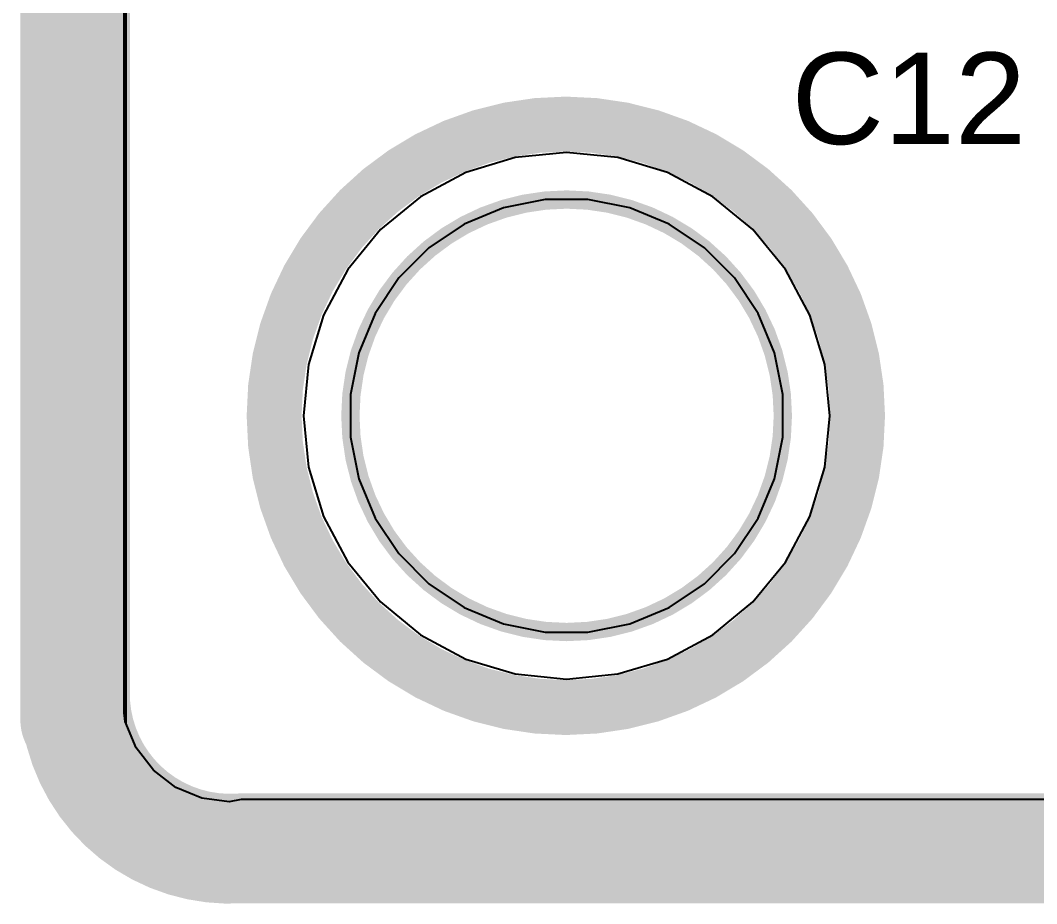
# Model space of a CAD drawing. Header units: inches. Extents: x -0.5 to 14, y -0.2 to 4.7.
# Drawn here: x -0.1492 to 0.1284, y -0.1332 to 0.108 of the extents above; entities that cross this region are included whole.
import ezdxf

# ---------------------------------------------------------------- set-up
doc = ezdxf.new("R2010")
doc.units = ezdxf.units.IN
doc.header["$MEASUREMENT"] = 0
for name, color, linetype in [('Board_outline', 56, 'Continuous'), ('Bottom Layer', 5, 'Continuous'), ('Bottom Overlay', 54, 'Continuous'), ('GND', 16, 'Continuous'), ('Keep-Out Layer', 6, 'Continuous'), ('Multi-Layer', 9, 'Continuous'), ('POWER', 76, 'Continuous'), ('Top Layer', 1, 'Continuous'), ('Top Overlay', 2, 'Continuous')]:
    doc.layers.add(name, color=color, linetype=linetype)
doc.styles.add('Arial', font='', dxfattribs={"height": 0.2})
doc.styles.get('Arial').set_extended_font_data('Arial')

msp = doc.modelspace()

# ---------------------------------------------------------------- linework, layer by layer
at = {"layer": 'Board_outline', "const_width": 0.03}
for points in [[(-0.13421, -0.08202), (-0.13421, 1.68018)], [(-0.13421, -0.08202), (-0.13421, 1.68018)], [(-0.13421, -0.08202), (-0.13421, 1.68018)], [(-0.13421, -0.08302), (-0.13421, 1.67918)], [(-0.08891, -0.11812), (1.23619, -0.11812)], [(-0.08891, -0.11812), (1.23619, -0.11812)], [(-0.08891, -0.11812), (1.23619, -0.11812)], [(-0.08891, -0.11812), (1.23619, -0.11812)]]:
    msp.add_lwpolyline(points, dxfattribs=at)
msp.add_lwpolyline([(-0.08891, -0.11814, -0.414214), (-0.13421, -0.07884)], format="xyb", dxfattribs=at)
msp.add_lwpolyline([(-0.08891, -0.11814, -0.414214), (-0.13421, -0.07884)], format="xyb", dxfattribs=at)
msp.add_lwpolyline([(-0.08891, -0.11814, -0.414214), (-0.13421, -0.07884)], format="xyb", dxfattribs=at)
msp.add_lwpolyline([(-0.08891, -0.11814, -0.414214), (-0.13421, -0.07884)], format="xyb", dxfattribs=at)
at = {"layer": 'Board_outline', "const_width": 0.015}
for points in [[(-0.14171, -0.07884, 1), (-0.12671, -0.07884, 1)], [(-0.14171, -0.07884, 1), (-0.12671, -0.07884, 1)], [(-0.14171, -0.07884, 1), (-0.12671, -0.07884, 1)], [(-0.14171, -0.07884, 1), (-0.12671, -0.07884, 1)], [(-0.14171, -0.08202, 1), (-0.12671, -0.08202, 1)], [(-0.14171, -0.08202, 1), (-0.12671, -0.08202, 1)], [(-0.14171, -0.08202, 1), (-0.12671, -0.08202, 1)], [(-0.14171, -0.08302, 1), (-0.12671, -0.08302, 1)], [(-0.09641, -0.11812, 1), (-0.08141, -0.11812, 1)], [(-0.09641, -0.11812, 1), (-0.08141, -0.11812, 1)], [(-0.09641, -0.11812, 1), (-0.08141, -0.11812, 1)], [(-0.09641, -0.11812, 1), (-0.08141, -0.11812, 1)], [(-0.09641, -0.11814, 1), (-0.08141, -0.11814, 1)], [(-0.09641, -0.11814, 1), (-0.08141, -0.11814, 1)], [(-0.09641, -0.11814, 1), (-0.08141, -0.11814, 1)], [(-0.09641, -0.11814, 1), (-0.08141, -0.11814, 1)]]:
    msp.add_lwpolyline(points, format="xyb", close=True, dxfattribs=at)
at = {"layer": 'Bottom Layer'}
for p, q in [((-0.12087, -0.08112), (-0.12087, 1.68018)), ((-0.01403, 0.07052), (-0.02752, 0.06643)), ((0, 0.0719), (-0.01403, 0.07052)), ((0.01403, 0.07052), (0, 0.0719)), ((0.02752, 0.06643), (0.01403, 0.07052)), ((-0.02752, 0.06643), (-0.03995, 0.05978)), ((0.03995, 0.05978), (0.02752, 0.06643)), ((-0.03995, 0.05978), (-0.05084, 0.05084)), ((0.05084, 0.05084), (0.03995, 0.05978)), ((-0.05084, 0.05084), (-0.05978, 0.03995)), ((0.05978, 0.03995), (0.05084, 0.05084)), ((-0.05978, 0.03995), (-0.06643, 0.02752)), ((0.06643, 0.02752), (0.05978, 0.03995)), ((-0.06643, 0.02752), (-0.07052, 0.01403)), ((0.07052, 0.01403), (0.06643, 0.02752)), ((-0.07052, 0.01403), (-0.0719, 0)), ((0.0719, 0), (0.07052, 0.01403)), ((-0.0719, 0), (-0.07052, -0.01403)), ((0.07052, -0.01403), (0.0719, 0)), ((-0.07052, -0.01403), (-0.06643, -0.02752)), ((0.06643, -0.02752), (0.07052, -0.01403)), ((-0.06643, -0.02752), (-0.05978, -0.03995)), ((0.05978, -0.03995), (0.06643, -0.02752)), ((-0.05978, -0.03995), (-0.05084, -0.05084)), ((0.05084, -0.05084), (0.05978, -0.03995)), ((-0.05084, -0.05084), (-0.03995, -0.05978)), ((0.03995, -0.05978), (0.05084, -0.05084)), ((-0.03995, -0.05978), (-0.02752, -0.06643)), ((0.02752, -0.06643), (0.03995, -0.05978)), ((-0.02752, -0.06643), (-0.01403, -0.07052)), ((0.01403, -0.07052), (0.02752, -0.06643)), ((-0.01403, -0.07052), (0, -0.0719)), ((0, -0.0719), (0.01403, -0.07052)), ((-0.12056, -0.0835), (-0.12087, -0.08112)), ((-0.1176, -0.09065), (-0.12056, -0.0835)), ((-0.11288, -0.09679), (-0.1176, -0.09065)), ((-0.10674, -0.10151), (-0.11288, -0.09679)), ((-0.09959, -0.10447), (-0.10674, -0.10151)), ((-0.09221, -0.10544), (-0.09959, -0.10447)), ((-0.08891, -0.10478), (-0.09221, -0.10544)), ((1.23619, -0.10478), (-0.08891, -0.10478))]:
    msp.add_line(p, q, dxfattribs=at)
at = {"layer": 'Bottom Overlay', "const_width": 0.03}
for points in [[(-0.13421, -0.08202), (-0.13421, 1.68018)], [(-0.08891, -0.11812), (1.23619, -0.11812)]]:
    msp.add_lwpolyline(points, dxfattribs=at)
at = {"layer": 'Bottom Overlay'}
for points, const_width in [([(0.07947, -0.00001, 1), (-0.07989, -0.00001, 1)], 0.015), ([(-0.08364, -0.00001, 1), (-0.07614, -0.00001, 1)], 0.0075), ([(0.07572, -0.00001, 1), (0.08322, -0.00001, 1)], 0.0075), ([(-0.14171, -0.07884, 1), (-0.12671, -0.07884, 1)], 0.015), ([(-0.14171, -0.08202, 1), (-0.12671, -0.08202, 1)], 0.015), ([(-0.09641, -0.11812, 1), (-0.08141, -0.11812, 1)], 0.015), ([(-0.09641, -0.11814, 1), (-0.08141, -0.11814, 1)], 0.015)]:
    msp.add_lwpolyline(points, format="xyb", close=True, dxfattribs=dict(at, const_width=const_width))
at = {"layer": 'Bottom Overlay', "const_width": 0.03}
msp.add_lwpolyline([(-0.08891, -0.11814, -0.414214), (-0.13421, -0.07884)], format="xyb", dxfattribs=at)
at = {"layer": 'GND'}
for p, q in [((-0.12087, -0.08112), (-0.12087, 1.68018)), ((-0.01403, 0.07052), (-0.02752, 0.06643)), ((0, 0.0719), (-0.01403, 0.07052)), ((0.01403, 0.07052), (0, 0.0719)), ((0.02752, 0.06643), (0.01403, 0.07052)), ((-0.02752, 0.06643), (-0.03995, 0.05978)), ((0.03995, 0.05978), (0.02752, 0.06643)), ((-0.03995, 0.05978), (-0.05084, 0.05084)), ((0.05084, 0.05084), (0.03995, 0.05978)), ((-0.05084, 0.05084), (-0.05978, 0.03995)), ((0.05978, 0.03995), (0.05084, 0.05084)), ((-0.05978, 0.03995), (-0.06643, 0.02752)), ((0.06643, 0.02752), (0.05978, 0.03995)), ((-0.06643, 0.02752), (-0.07052, 0.01403)), ((0.07052, 0.01403), (0.06643, 0.02752)), ((-0.07052, 0.01403), (-0.0719, 0)), ((0.0719, 0), (0.07052, 0.01403)), ((-0.0719, 0), (-0.07052, -0.01403)), ((0.07052, -0.01403), (0.0719, 0)), ((-0.07052, -0.01403), (-0.06643, -0.02752)), ((0.06643, -0.02752), (0.07052, -0.01403)), ((-0.06643, -0.02752), (-0.05978, -0.03995)), ((0.05978, -0.03995), (0.06643, -0.02752)), ((-0.05978, -0.03995), (-0.05084, -0.05084)), ((0.05084, -0.05084), (0.05978, -0.03995)), ((-0.05084, -0.05084), (-0.03995, -0.05978)), ((0.03995, -0.05978), (0.05084, -0.05084)), ((-0.03995, -0.05978), (-0.02752, -0.06643)), ((0.02752, -0.06643), (0.03995, -0.05978)), ((-0.02752, -0.06643), (-0.01403, -0.07052)), ((0.01403, -0.07052), (0.02752, -0.06643)), ((-0.01403, -0.07052), (0, -0.0719)), ((0, -0.0719), (0.01403, -0.07052)), ((-0.12056, -0.0835), (-0.12087, -0.08112)), ((-0.1176, -0.09065), (-0.12056, -0.0835)), ((-0.11288, -0.09679), (-0.1176, -0.09065)), ((-0.10674, -0.10151), (-0.11288, -0.09679)), ((-0.09959, -0.10447), (-0.10674, -0.10151)), ((-0.09221, -0.10544), (-0.09959, -0.10447)), ((-0.08891, -0.10478), (-0.09221, -0.10544)), ((1.23619, -0.10478), (-0.08891, -0.10478))]:
    msp.add_line(p, q, dxfattribs=at)
at = {"layer": 'Keep-Out Layer', "const_width": 0.00616}
for points in [[(-0.13421, -0.08202), (-0.13421, 1.68018)], [(-0.13421, -0.08202), (-0.13421, 1.68018)], [(-0.08891, -0.11812), (1.23619, -0.11812)], [(-0.08891, -0.11812), (1.23619, -0.11812)]]:
    msp.add_lwpolyline(points, dxfattribs=at)
at = {"layer": 'Keep-Out Layer'}
for points, const_width in [([(0.05906, 0, 1), (-0.05906, 0, 1)], 0.005), ([(0.05906, 0, 1), (-0.05906, 0, 1)], 0.005), ([(-0.06031, 0, 1), (-0.05781, 0, 1)], 0.0025), ([(-0.06031, 0, 1), (-0.05781, 0, 1)], 0.0025), ([(0.05781, 0, 1), (0.06031, 0, 1)], 0.0025), ([(0.05781, 0, 1), (0.06031, 0, 1)], 0.0025), ([(-0.13546, -0.07882, 1), (-0.13296, -0.07882, 1)], 0.0025), ([(-0.13546, -0.07882, 1), (-0.13296, -0.07882, 1)], 0.0025), ([(-0.13575, -0.08202, 1), (-0.13267, -0.08202, 1)], 0.00308), ([(-0.13575, -0.08202, 1), (-0.13267, -0.08202, 1)], 0.00308), ([(-0.09045, -0.11812, 1), (-0.08737, -0.11812, 1)], 0.00308), ([(-0.09045, -0.11812, 1), (-0.08737, -0.11812, 1)], 0.00308), ([(-0.09016, -0.11812, 1), (-0.08766, -0.11812, 1)], 0.0025), ([(-0.09016, -0.11812, 1), (-0.08766, -0.11812, 1)], 0.0025)]:
    msp.add_lwpolyline(points, format="xyb", close=True, dxfattribs=dict(at, const_width=const_width))
at = {"layer": 'Keep-Out Layer', "const_width": 0.005}
msp.add_lwpolyline([(-0.08891, -0.11812, -0.414214), (-0.13421, -0.07882)], format="xyb", dxfattribs=at)
msp.add_lwpolyline([(-0.08891, -0.11812, -0.414214), (-0.13421, -0.07882)], format="xyb", dxfattribs=at)
at = {"layer": 'Multi-Layer'}
for p, q in [((-0.00582, 0.05906), (-0.01723, 0.05679)), ((0, 0.05906), (-0.00582, 0.05906)), ((0.00582, 0.05906), (0, 0.05906)), ((0.01723, 0.05679), (0.00582, 0.05906)), ((-0.01723, 0.05679), (-0.02797, 0.05233)), ((0.02797, 0.05233), (0.01723, 0.05679)), ((-0.02797, 0.05233), (-0.03765, 0.04587)), ((0.03765, 0.04587), (0.02797, 0.05233)), ((-0.03765, 0.04587), (-0.04587, 0.03765)), ((0.04587, 0.03765), (0.03765, 0.04587)), ((-0.04587, 0.03765), (-0.05233, 0.02797)), ((0.05233, 0.02797), (0.04587, 0.03765)), ((-0.05233, 0.02797), (-0.05679, 0.01723)), ((0.05679, 0.01723), (0.05233, 0.02797)), ((-0.05679, 0.01723), (-0.05906, 0.00582)), ((0.05906, 0.00582), (0.05679, 0.01723)), ((-0.05906, 0.00582), (-0.05906, 0)), ((0.05906, 0), (0.05906, 0.00582)), ((-0.05906, 0), (-0.05906, 0)), ((-0.05906, 0), (-0.05906, -0.00582)), ((0.05906, -0.00582), (0.05906, 0)), ((-0.05906, -0.00582), (-0.05679, -0.01723)), ((0.05679, -0.01723), (0.05906, -0.00582)), ((-0.05679, -0.01723), (-0.05233, -0.02797)), ((0.05233, -0.02797), (0.05679, -0.01723)), ((-0.05233, -0.02797), (-0.04587, -0.03765)), ((0.04587, -0.03765), (0.05233, -0.02797)), ((-0.04587, -0.03765), (-0.03765, -0.04587)), ((0.03765, -0.04587), (0.04587, -0.03765)), ((-0.03765, -0.04587), (-0.02797, -0.05233)), ((0.02797, -0.05233), (0.03765, -0.04587)), ((-0.02797, -0.05233), (-0.01723, -0.05679)), ((0.01723, -0.05679), (0.02797, -0.05233)), ((-0.01723, -0.05679), (-0.00582, -0.05906)), ((0.00582, -0.05906), (0.01723, -0.05679)), ((-0.00582, -0.05906), (0, -0.05906)), ((0, -0.05906), (0.00582, -0.05906))]:
    msp.add_line(p, q, dxfattribs=at)
at = {"layer": 'POWER'}
for p, q in [((-0.1203, -0.08414), (-0.1203, 0.29981)), ((-0.01403, 0.07052), (-0.02752, 0.06643)), ((0, 0.0719), (-0.01403, 0.07052)), ((0.01403, 0.07052), (0, 0.0719)), ((0.02752, 0.06643), (0.01403, 0.07052)), ((-0.02752, 0.06643), (-0.03995, 0.05978)), ((0.03995, 0.05978), (0.02752, 0.06643)), ((-0.03995, 0.05978), (-0.05084, 0.05084)), ((0.05084, 0.05084), (0.03995, 0.05978)), ((-0.05084, 0.05084), (-0.05978, 0.03995)), ((0.05978, 0.03995), (0.05084, 0.05084)), ((-0.05978, 0.03995), (-0.06643, 0.02752)), ((0.06643, 0.02752), (0.05978, 0.03995)), ((-0.06643, 0.02752), (-0.07052, 0.01403)), ((0.07052, 0.01403), (0.06643, 0.02752)), ((-0.07052, 0.01403), (-0.0719, 0)), ((0.0719, 0), (0.07052, 0.01403)), ((-0.0719, 0), (-0.07052, -0.01403)), ((0.07052, -0.01403), (0.0719, 0)), ((-0.07052, -0.01403), (-0.06643, -0.02752)), ((0.06643, -0.02752), (0.07052, -0.01403)), ((-0.06643, -0.02752), (-0.05978, -0.03995)), ((0.05978, -0.03995), (0.06643, -0.02752)), ((-0.05978, -0.03995), (-0.05084, -0.05084)), ((0.05084, -0.05084), (0.05978, -0.03995)), ((-0.05084, -0.05084), (-0.03995, -0.05978)), ((0.03995, -0.05978), (0.05084, -0.05084)), ((-0.03995, -0.05978), (-0.02752, -0.06643)), ((0.02752, -0.06643), (0.03995, -0.05978)), ((-0.02752, -0.06643), (-0.01403, -0.07052)), ((0.01403, -0.07052), (0.02752, -0.06643)), ((-0.01403, -0.07052), (0, -0.0719)), ((0, -0.0719), (0.01403, -0.07052)), ((-0.1176, -0.09065), (-0.1203, -0.08414)), ((-0.11288, -0.09679), (-0.1176, -0.09065)), ((-0.10674, -0.10151), (-0.11288, -0.09679)), ((-0.09959, -0.10447), (-0.10674, -0.10151)), ((-0.09221, -0.10544), (-0.09959, -0.10447)), ((-0.08891, -0.10478), (-0.09221, -0.10544)), ((0.23692, -0.10478), (-0.08891, -0.10478))]:
    msp.add_line(p, q, dxfattribs=at)
at = {"layer": 'Top Layer'}
for p, q in [((-0.12087, -0.08112), (-0.12087, 1.68018)), ((-0.01403, 0.07052), (-0.02752, 0.06643)), ((0, 0.0719), (-0.01403, 0.07052)), ((0.01403, 0.07052), (0, 0.0719)), ((0.02752, 0.06643), (0.01403, 0.07052)), ((-0.02752, 0.06643), (-0.03995, 0.05978)), ((0.03995, 0.05978), (0.02752, 0.06643)), ((-0.03995, 0.05978), (-0.05084, 0.05084)), ((0.05084, 0.05084), (0.03995, 0.05978)), ((-0.05084, 0.05084), (-0.05978, 0.03995)), ((0.05978, 0.03995), (0.05084, 0.05084)), ((-0.05978, 0.03995), (-0.06643, 0.02752)), ((0.06643, 0.02752), (0.05978, 0.03995)), ((-0.06643, 0.02752), (-0.07052, 0.01403)), ((0.07052, 0.01403), (0.06643, 0.02752)), ((-0.07052, 0.01403), (-0.0719, 0)), ((0.0719, 0), (0.07052, 0.01403)), ((-0.0719, 0), (-0.07052, -0.01403)), ((0.07052, -0.01403), (0.0719, 0)), ((-0.07052, -0.01403), (-0.06643, -0.02752)), ((0.06643, -0.02752), (0.07052, -0.01403)), ((-0.06643, -0.02752), (-0.05978, -0.03995)), ((0.05978, -0.03995), (0.06643, -0.02752)), ((-0.05978, -0.03995), (-0.05084, -0.05084)), ((0.05084, -0.05084), (0.05978, -0.03995)), ((-0.05084, -0.05084), (-0.03995, -0.05978)), ((0.03995, -0.05978), (0.05084, -0.05084)), ((-0.03995, -0.05978), (-0.02752, -0.06643)), ((0.02752, -0.06643), (0.03995, -0.05978)), ((-0.02752, -0.06643), (-0.01403, -0.07052)), ((0.01403, -0.07052), (0.02752, -0.06643)), ((-0.01403, -0.07052), (0, -0.0719)), ((0, -0.0719), (0.01403, -0.07052)), ((-0.12056, -0.0835), (-0.12087, -0.08112)), ((-0.1176, -0.09065), (-0.12056, -0.0835)), ((-0.11288, -0.09679), (-0.1176, -0.09065)), ((-0.10674, -0.10151), (-0.11288, -0.09679)), ((-0.09959, -0.10447), (-0.10674, -0.10151)), ((-0.09221, -0.10544), (-0.09959, -0.10447)), ((-0.08891, -0.10478), (-0.09221, -0.10544)), ((1.23619, -0.10478), (-0.08891, -0.10478))]:
    msp.add_line(p, q, dxfattribs=at)
at = {"layer": 'Top Overlay', "const_width": 0.03}
for points in [[(-0.13421, -0.08302), (-0.13421, 1.67918)], [(-0.08891, -0.11812), (1.23619, -0.11812)]]:
    msp.add_lwpolyline(points, dxfattribs=at)
at = {"layer": 'Top Overlay'}
for points, const_width in [([(0.07947, -0.00001, 1), (-0.07989, -0.00001, 1)], 0.015), ([(-0.08364, -0.00001, 1), (-0.07614, -0.00001, 1)], 0.0075), ([(0.07572, -0.00001, 1), (0.08322, -0.00001, 1)], 0.0075), ([(-0.14171, -0.07884, 1), (-0.12671, -0.07884, 1)], 0.015), ([(-0.14171, -0.08302, 1), (-0.12671, -0.08302, 1)], 0.015), ([(-0.09641, -0.11812, 1), (-0.08141, -0.11812, 1)], 0.015), ([(-0.09641, -0.11814, 1), (-0.08141, -0.11814, 1)], 0.015)]:
    msp.add_lwpolyline(points, format="xyb", close=True, dxfattribs=dict(at, const_width=const_width))
at = {"layer": 'Top Overlay', "const_width": 0.03}
msp.add_lwpolyline([(-0.08891, -0.11814, -0.414214), (-0.13421, -0.07884)], format="xyb", dxfattribs=at)

# ---------------------------------------------------------------- texts
at = {"layer": 'Top Overlay', "style": 'Arial'}
msp.add_text('C12', height=0.025, dxfattribs=at).set_placement((0.06143, 0.0742))

doc.saveas('drawing.dxf')
